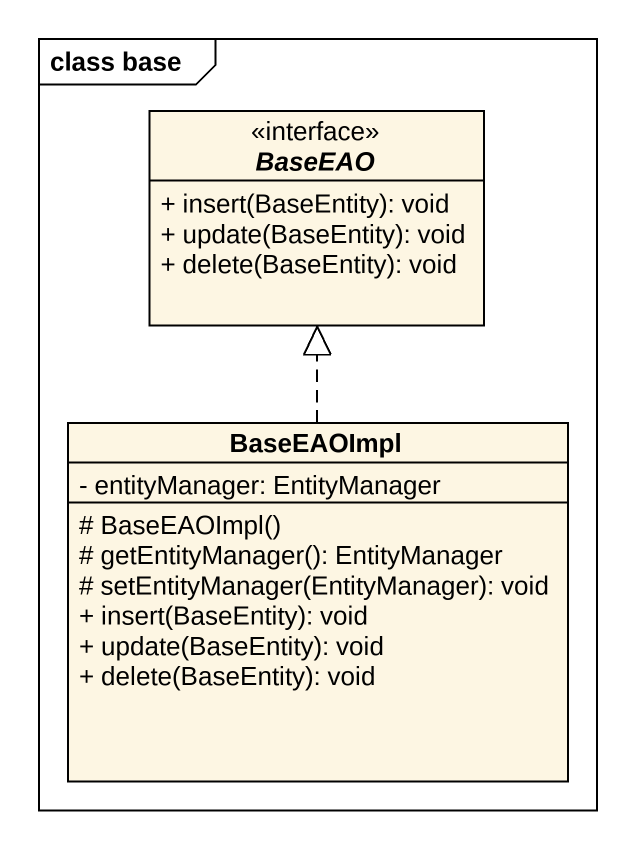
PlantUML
@startuml
mainframe class base
hide circle
hide empty members
skinparam classAttributeIconSize 0
interface BaseEAO <<interface>> {
  + insert(BaseEntity): void
  + update(BaseEntity): void
  + delete(BaseEntity): void
}
class BaseEAOImpl {
  - entityManager: EntityManager
  # BaseEAOImpl()
  # getEntityManager(): EntityManager
  # setEntityManager(EntityManager): void
  + insert(BaseEntity): void
  + update(BaseEntity): void
  + delete(BaseEntity): void
}
BaseEAOImpl .up.|> BaseEAO
@enduml
